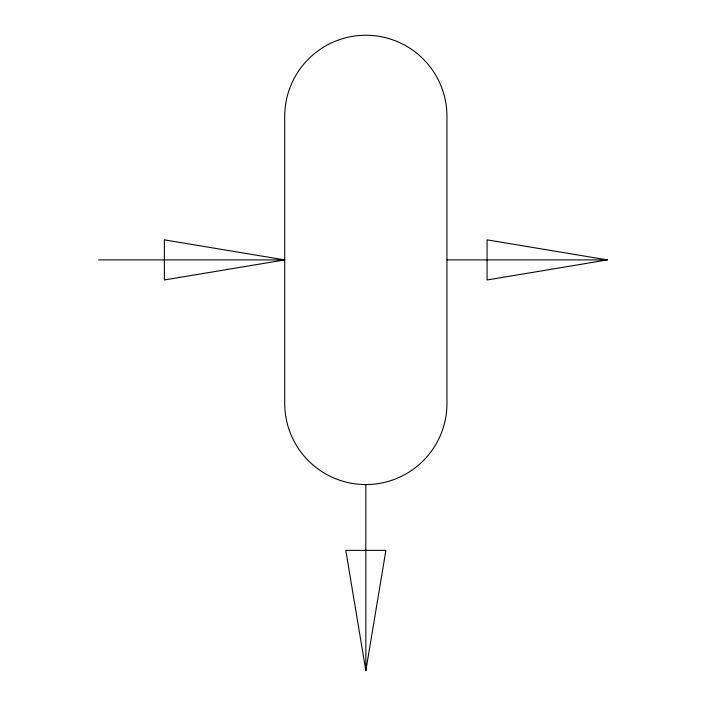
<?xml version="1.0" encoding="UTF-8"?>
<svg xmlns="http://www.w3.org/2000/svg" width="706" height="706" viewBox="0 0 706 706"><rect width="100%" height="100%" fill="white"/><g stroke="black" fill="none" stroke-linecap="round" stroke-linejoin="round"><path stroke-width="1.06" d="M365.84 670.7L385.9 550.353L345.781 550.353L365.84 670.7L365.84 484.563A81.119 81.119 0 0 1 284.721 403.444L284.721 116.366A81.119 81.119 0 0 1 365.84 35.247A81.119 81.119 0 0 1 446.951 116.366L446.951 403.444A81.119 81.119 0 0 1 365.84 484.563M284.721 259.905L164.366 279.964L164.366 239.846L284.721 259.905L98.575 259.905M607.425 259.905L487.069 279.964L487.069 239.846L607.425 259.905L446.951 259.905"/></g></svg>
